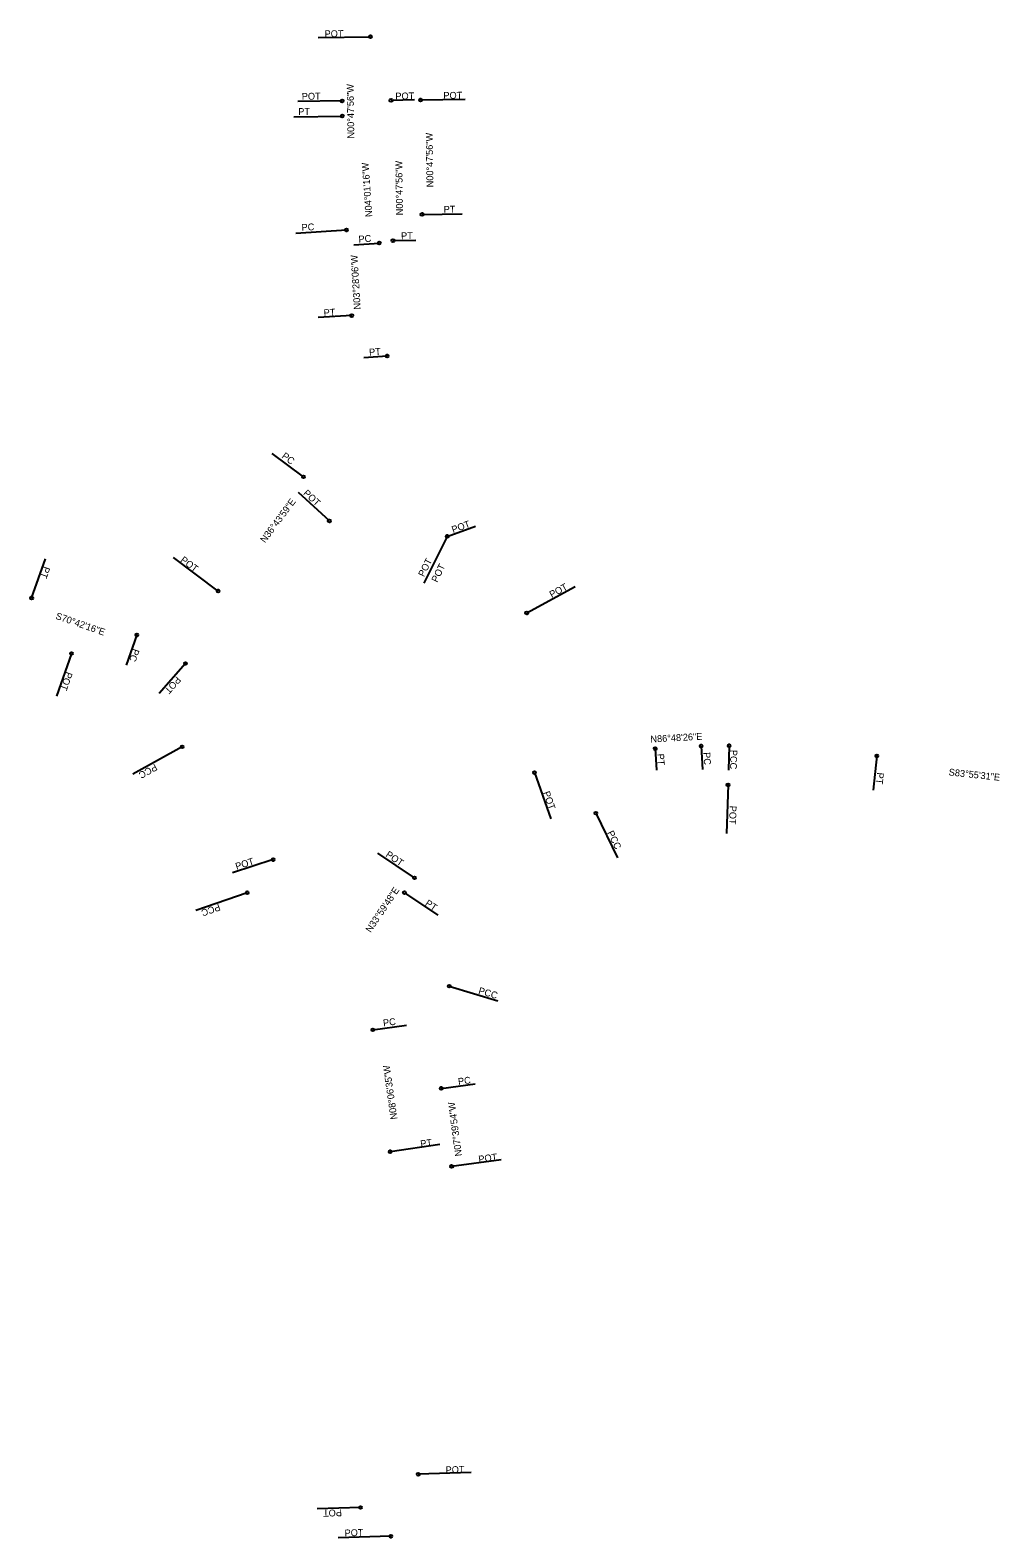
# Model space of a CAD drawing. Extents: x 152147 to 153775, y 329002 to 329787.
# Drawn here: x 152567 to 152963, y 329002 to 329618 of the extents above; entities that cross this region are included whole.
import ezdxf

# ---------------------------------------------------------------- set-up
doc = ezdxf.new("R2010")
doc.units = 0
doc.layers.add('GE_P_Alignment', color=7, linetype='Continuous')
doc.layers.add('GE_P_Alignment_100_Cardinal_Points', color=7, linetype='Continuous')

msp = doc.modelspace()

# ---------------------------------------------------------------- linework, layer by layer
at = {"layer": 'GE_P_Alignment_100_Cardinal_Points'}
for p, q in [((152685.05, 329615.19), (152706.43, 329615.49)), ((152694.79, 329589.23), (152676.77, 329588.97)), ((152724.33, 329589.64), (152714.79, 329589.5)), ((152745.01, 329589.85), (152726.79, 329589.59)), ((152675.11, 329582.82), (152694.88, 329583.1)), ((152727.44, 329542.88), (152743.78, 329543.1)), ((152675.93, 329535.29), (152696.61, 329536.55)), ((152699.57, 329530.48), (152709.97, 329531.21)), ((152715.59, 329532.19), (152724.86, 329532.32)), ((152698.73, 329501.55), (152685.09, 329500.72)), ((152713.22, 329485.03), (152703.64, 329484.36)), ((152679.06, 329435.69), (152666.31, 329445.21)), ((152689.6, 329417.71), (152677, 329429.34)), ((152737.66, 329411.36), (152749.26, 329415.56)), ((152737.66, 329411.36), (152728.18, 329392.24)), ((152737.66, 329411.36), (152728.18, 329392.24)), ((152568.05, 329386.16), (152573.66, 329402.17)), ((152644.23, 329389.03), (152625.93, 329402.69)), ((152770.18, 329380.1), (152790.02, 329390.92)), ((152610.99, 329371.13), (152606.66, 329358.76)), ((152584.31, 329363.53), (152578.2, 329346.05)), ((152630.91, 329359.44), (152620.12, 329347.24)), ((152629.5, 329325.41), (152609.35, 329314.26)), ((152822.67, 329324.66), (152823.16, 329315.85)), ((152841.43, 329325.7), (152841.96, 329316.08)), ((152852.88, 329325.84), (152852.57, 329315.84)), ((152913.14, 329321.68), (152911.66, 329307.72)), ((152773.39, 329314.89), (152779.99, 329295.97)), ((152852.37, 329309.85), (152851.74, 329289.96)), ((152798.4, 329298.31), (152807.27, 329280.1)), ((152666.65, 329279.33), (152650.09, 329273.98)), ((152724.34, 329271.89), (152709.39, 329281.98)), ((152656.06, 329265.81), (152635.11, 329258.57)), ((152720.24, 329265.81), (152733.87, 329256.61)), ((152738.48, 329227.62), (152758.46, 329221.69)), ((152707.37, 329209.79), (152721.1, 329211.75)), ((152735.24, 329185.84), (152749.09, 329187.7)), ((152734.74, 329162.89), (152714.46, 329160)), ((152759.81, 329156.71), (152739.53, 329153.98)), ((152747.52, 329028.89), (152725.88, 329028.22)), ((152702.29, 329014.66), (152684.62, 329014.1)), ((152714.66, 329002.93), (152693.21, 329002.26))]:
    msp.add_line(p, q, dxfattribs=at)
for centre in [(152706.43, 329615.49), (152694.79, 329589.23), (152714.79, 329589.5), (152726.79, 329589.59), (152694.88, 329583.1), (152727.44, 329542.88), (152696.61, 329536.55), (152709.97, 329531.21), (152715.59, 329532.19), (152698.73, 329501.55), (152713.22, 329485.03), (152679.06, 329435.69), (152689.6, 329417.71), (152737.66, 329411.36), (152737.66, 329411.36), (152737.66, 329411.36), (152644.23, 329389.03), (152568.05, 329386.16), (152770.18, 329380.1), (152610.99, 329371.13), (152584.31, 329363.53), (152630.91, 329359.44), (152629.5, 329325.41), (152822.67, 329324.66), (152841.43, 329325.7), (152852.88, 329325.84), (152913.14, 329321.68), (152773.39, 329314.89), (152852.37, 329309.85), (152798.4, 329298.31), (152666.65, 329279.33), (152724.34, 329271.89), (152656.06, 329265.81), (152720.24, 329265.81), (152738.48, 329227.62), (152707.37, 329209.79), (152735.24, 329185.84), (152714.46, 329160), (152739.53, 329153.98), (152725.88, 329028.22), (152702.29, 329014.66), (152714.66, 329002.93)]:
    msp.add_circle(centre, 0.6, dxfattribs=at)

# ---------------------------------------------------------------- texts
at = {"layer": 'GE_P_Alignment'}
for s, rotation, p in [('N00°47\'56"W', 90.79902, (152699.81, 329573.91)), ('N00°47\'56"W', 90.79902, (152732.09, 329553.99)), ('N04°01\'16"W', 94.02123, (152707.17, 329541.93)), ('N00°47\'56"W', 90.79902, (152719.67, 329542.55)), ('N03°28\'06"W', 93.4682, (152702.42, 329504.16)), ('N36°43\'59"E', 53.26696, (152663.34, 329408.48)), ('S70°42\'16"E', 340.70458, (152577.61, 329377.73)), ('N86°48\'26"E', 3.19291, (152820.77, 329327.14)), ('S83°55\'31"E', 353.92532, (152942.38, 329313.74)), ('N33°59\'48"E', 56.00344, (152706.47, 329249.3)), ('N08°06\'35"W', 98.1098, (152717.4, 329173.38)), ('N07°39\'54"W', 97.66498, (152743.78, 329158.34))]:
    msp.add_text(s, height=2.8, rotation=rotation, dxfattribs=at).set_placement(p)
at = {"layer": 'GE_P_Alignment_100_Cardinal_Points'}
for s, rotation, p in [('POT', 0.79902, (152687.68, 329615.27)), ('POT', 0.79902, (152678.36, 329589.72)), ('POT', 0.79902, (152716.58, 329589.83)), ('POT', 0.79902, (152736.18, 329590.09)), ('PT', 0.79902, (152676.93, 329583.51)), ('PT', 0.79902, (152736.3, 329543.58)), ('PC', 3.4682, (152678.35, 329536.16)), ('PC', 4.02123, (152701.6, 329531.39)), ('PT', 0.79902, (152718.9, 329532.76)), ('PT', 3.4682, (152687.37, 329501.32)), ('PT', 4.02123, (152705.91, 329485.22)), ('PC', 323.26696, (152669.91, 329443.66)), ('POT', 317.31861, (152678.71, 329428.69)), ('POT', 19.90737, (152740.13, 329412.69)), ('POT', 323.26696, (152628.55, 329401.21)), ('POT', 63.62217, (152728.25, 329394.61)), ('PT', 250.70458, (152573.04, 329399.33)), ('POT', 63.62217, (152733.62, 329392.35)), ('POT', 28.62158, (152780.4, 329386.19)), ('PC', 250.70458, (152609.52, 329365.7)), ('POT', 250.75022, (152582.21, 329356.26)), ('POT', 228.51476, (152627.19, 329354.39)), ('PT', 273.19291, (152823.46, 329322.53)), ('PC', 273.19291, (152842.33, 329323.13)), ('PCC', 268.1809, (152853.39, 329324.2)), ('PCC', 208.95713, (152618.34, 329318.56)), ('PT', 263.92532, (152913.25, 329315.02)), ('POT', 289.23722, (152776.84, 329306.71)), ('POT', 268.1809, (152853.07, 329301.37)), ('PCC', 295.94936, (152802.97, 329290.34)), ('POT', 17.91748, (152651.77, 329275.12)), ('POT', 326.00344, (152712.33, 329280.75)), ('PCC', 199.06998, (152644.5, 329261.33)), ('PT', 326.00344, (152728.44, 329260.85)), ('PCC', 343.47174, (152750.24, 329224.61)), ('PC', 8.1098, (152711.73, 329211.15)), ('PC', 7.66498, (152742.33, 329187.25)), ('PT', 8.1098, (152726.97, 329161.8)), ('POT', 7.66498, (152750.67, 329155.52)), ('POT', 1.7907, (152737.12, 329028.61)), ('POT', 181.7907, (152694.69, 329013.93)), ('POT', 1.7907, (152695.87, 329002.84))]:
    msp.add_text(s, height=2.8, rotation=rotation, dxfattribs=at).set_placement(p)

doc.saveas('drawing.dxf')
